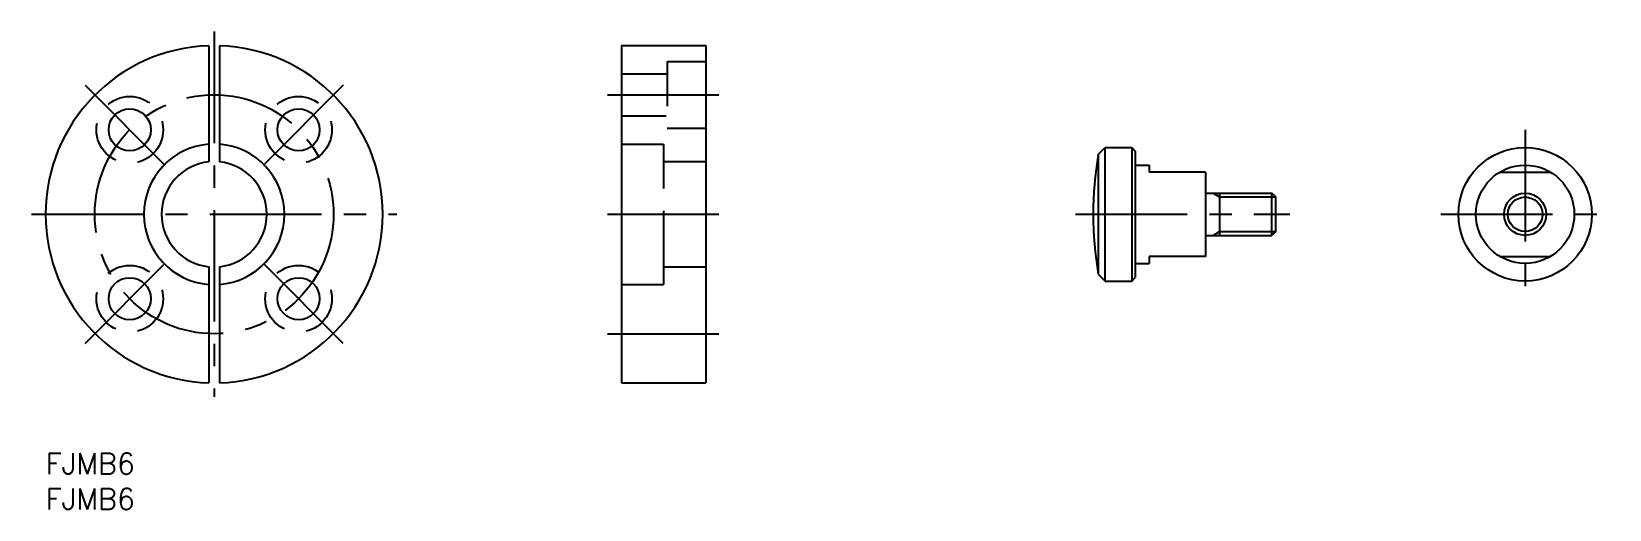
# Model space of a CAD drawing. Extents: x -2 to 223, y -8 to 60.
import ezdxf

# ---------------------------------------------------------------- set-up
doc = ezdxf.new("R2010")
doc.units = 0
doc.header["$LTSCALE"] = 0.5
doc.linetypes.add('CENTER', pattern=[50.8, 31.75, -6.35, 6.35, -6.35])
doc.linetypes.add('DASHED', pattern=[19.05, 12.7, -6.35])
for name, color, linetype in [('MSM_CENTER', 1, 'CENTER'), ('MSM_CONTINUOUS', 7, 'CONTINUOUS'), ('MSM_DASHED', 4, 'DASHED'), ('MSM_NARROW', 5, 'CONTINUOUS'), ('MSM_PART_NUMBER', 7, 'CONTINUOUS')]:
    doc.layers.add(name, color=color, linetype=linetype)
doc.styles.get("Standard").update_dxf_attribs({"font": 'txt.shx', "height": 3, "bigfont": 'bigfont.shx'})

# ---------------------------------------------------------------- blocks, each defined once
blk = doc.blocks.new('*U2')
at = {"layer": 'MSM_PART_NUMBER'}
blk.add_text('FJMB6', height=3, dxfattribs=at).set_placement((0, -3))
blk = doc.blocks.new('*U3')
at = {"layer": 'MSM_PART_NUMBER'}
blk.add_text('FJMB6', height=3, dxfattribs=at).set_placement((0, -8))

msp = doc.modelspace()

# ---------------------------------------------------------------- linework, layer by layer
at = {"layer": 'MSM_CENTER'}
for p, q in [((24, 60), (24, 8)), ((5.62, 52.38), (16.93, 41.07)), ((42.38, 52.38), (31.07, 41.07)), ((80, 51), (96, 51)), ((210.66, 46), (210.66, 22)), ((-2, 34), (50, 34)), ((80, 34), (96, 34)), ((146.65, 34), (177.15, 34)), ((198.66, 34), (222.66, 34)), ((5.62, 15.62), (16.93, 26.93)), ((42.38, 15.62), (31.07, 26.93)), ((80, 17), (96, 17))]:
    msp.add_line(p, q, dxfattribs=at)
msp.add_circle((24, 34), 17, dxfattribs=at)
at = {"layer": 'MSM_CONTINUOUS'}
for p, q in [((23.25, 57.99), (23.25, 41.46)), ((24.75, 57.99), (24.75, 41.46)), ((82, 58), (94, 58)), ((82, 58), (82, 10)), ((94, 58), (94, 10)), ((149.88, 42.5), (150.88, 43.5)), ((150.88, 43.5), (154.65, 43.5)), ((150.88, 24.5), (150.88, 43.5)), ((154.65, 43.5), (155.15, 43)), ((154.65, 43.5), (154.65, 24.5)), ((155.15, 43), (155.15, 25)), ((149.88, 42.5), (149.88, 25.5)), ((155.35, 41), (157.15, 41)), ((157.15, 41), (157.15, 40)), ((165.15, 40), (157.15, 40)), ((165.15, 40), (165.15, 28)), ((207.06, 40), (214.27, 40)), ((165.15, 37), (174.61, 37)), ((167.15, 37), (167.15, 31)), ((174.61, 31), (174.61, 37)), ((175.15, 36.46), (174.61, 37)), ((175.15, 31.54), (175.15, 36.46)), ((82, 34), (82, 34)), ((88, 34), (88, 24)), ((175.15, 31.54), (174.61, 31)), ((165.15, 31), (174.61, 31)), ((155.35, 27), (157.15, 27)), ((165.15, 28), (157.15, 28)), ((157.15, 28), (157.15, 27)), ((207.06, 28), (214.27, 28)), ((23.25, 26.54), (23.25, 10.01)), ((24.75, 26.54), (24.75, 10.01)), ((88, 26.5), (94, 26.5)), ((149.88, 25.5), (150.88, 24.5)), ((154.65, 24.5), (155.15, 25)), ((82, 24), (88, 24)), ((150.88, 24.5), (154.65, 24.5)), ((82, 10), (94, 10))]:
    msp.add_line(p, q, dxfattribs=at)
for centre, radius in [((11.98, 46.02), 3), ((36.02, 46.02), 3), ((210.66, 34), 9.5), ((210.66, 34), 7), ((210.66, 34), 3), ((11.98, 21.98), 3), ((36.02, 21.98), 3)]:
    msp.add_circle(centre, radius, dxfattribs=at)
for centre, radius, start, end in [((24, 34), 24, 91.7908, 268.2092), ((24, 34), 24, 271.7908, 88.2092), ((24, 34), 10, 94.3012, 265.6988), ((24, 34), 10, 274.3012, 85.6988), ((24, 34), 7.5, 95.7392, 264.2608), ((24, 34), 7.5, 275.7392, 84.2608), ((199.15, 34), 50, 170.2122, 189.7878), ((155.35, 41.2), 0.2, 180, 270), ((155.35, 26.8), 0.2, 90.0002, 180)]:
    msp.add_arc(centre, radius, start, end, dxfattribs=at)
at = {"layer": 'MSM_DASHED'}
for p, q in [((82, 54), (88.5, 54)), ((88.5, 55.75), (94, 55.75)), ((88.5, 55.75), (88.5, 46.25)), ((82, 48), (88.5, 48)), ((82, 46), (82, 46)), ((88.5, 46.25), (94, 46.25)), ((82, 44), (88, 44)), ((88, 44), (88, 32.5)), ((88, 41.5), (94, 41.5))]:
    msp.add_line(p, q, dxfattribs=at)
for centre in [(11.98, 46.02), (36.02, 46.02), (11.98, 21.98), (36.02, 21.98)]:
    msp.add_circle(centre, 4.75, dxfattribs=at)
at = {"layer": 'MSM_NARROW'}
for p, q in [((166.22, 37), (167.15, 36.46)), ((167.15, 36.46), (175.15, 36.46)), ((166.22, 31), (167.15, 31.54)), ((167.15, 31.54), (175.15, 31.54))]:
    msp.add_line(p, q, dxfattribs=at)
msp.add_circle((210.66, 34), 2.46, dxfattribs=at)

# ---------------------------------------------------------------- block references
at = {"layer": 'MSM_CONTINUOUS'}
for name in ['*U2', '*U3']:
    msp.add_blockref(name, (0, 0), dxfattribs=at)

doc.saveas('drawing.dxf')
